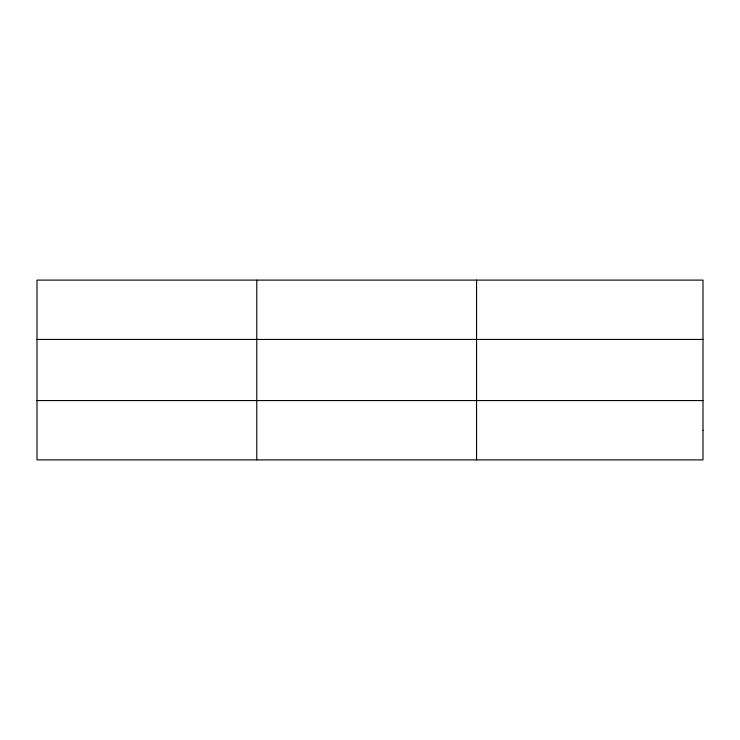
<?xml version="1.0" encoding="UTF-8"?>
<svg xmlns="http://www.w3.org/2000/svg" width="740" height="740" viewBox="0 0 740 740"><rect width="100%" height="100%" fill="white"/><g stroke="black" fill="none" stroke-linecap="round" stroke-linejoin="round"><path stroke-width="1.11" d="M256.78 459.892L256.78 280.108M476.56 459.892L476.56 280.108M37 339.438L703 339.438M37 400.562L703 400.562M703 430.227L703 459.892L37 459.892L37 280.108L703 280.108L703 430.227"/></g></svg>
